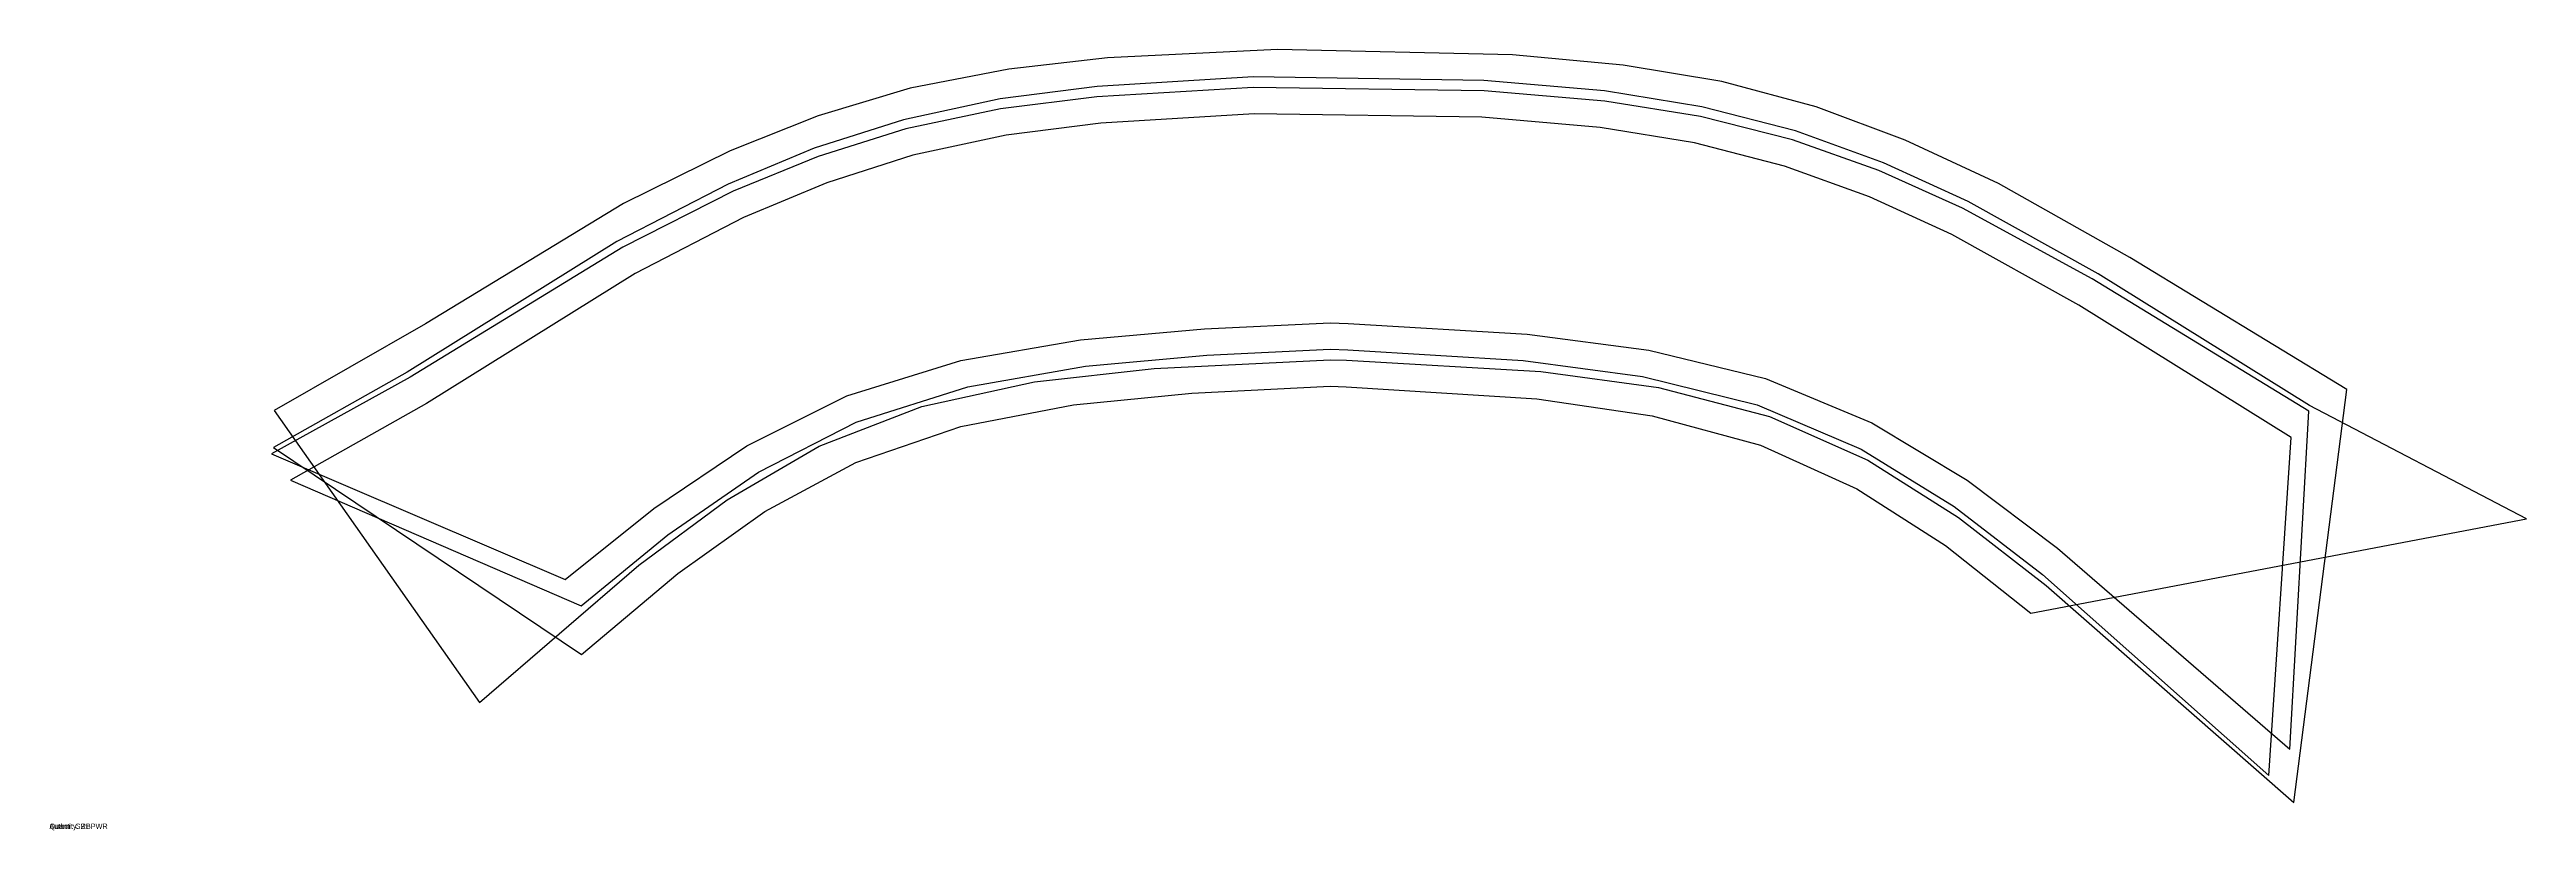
# Model space of a CAD drawing. Header units: millimetres. Extents: x 0 to 3488, y 0 to 1673.
# Drawn here: x 0 to 470.3, y -0.3 to 147.9 of the extents above; entities that cross this region are included whole.
import ezdxf

# ---------------------------------------------------------------- set-up
doc = ezdxf.new("R2010")
doc.units = ezdxf.units.MM

# ---------------------------------------------------------------- blocks, each defined once
blk = doc.blocks.new('NCK_XS')
at = {"layer": '1'}
blk.add_text('Quantity: 2', height=1, dxfattribs=at).set_placement((0, 0))
blk = doc.blocks.new('NCK_S')
at = {"layer": '1'}
blk.add_text('Quantity: 2', height=1, dxfattribs=at).set_placement((0, 0))
blk = doc.blocks.new('CLR_MAIN_XS')
at = {"layer": '1'}
blk.add_lwpolyline([(246.199725, 83.916137), (282.369903, 81.6156), (304.268829, 78.408935), (324.86074, 72.837402), (343.158119, 64.557983), (359.969352, 53.753174), (376.200088, 40.953247), (470.286865, 58.825073), (429.086441, 80.38269), (388.948303, 105.371094), (364.278938, 119.089721), (348.198631, 126.414184), (331.513275, 132.477173), (313.711349, 137.075683), (295.261775, 140.068359), (272.321498, 142.067261), (228.506649, 142.718872), (198.943222, 140.933471), (180.470024, 138.544922), (162.110961, 134.608276), (145.164382, 129.185791), (128.828788, 122.364013), (107.741882, 111.497803), (67.92871, 86.676636), (42.514068, 72.406494), (100.9915, 33.073608), (119.30207, 48.462768), (135.839874, 60.225097), (153.07196, 69.523193), (173.01361, 76.358276), (194.394126, 80.478149), (216.878459, 82.707886), (243.143441, 84.045532)], close=True, dxfattribs=at)
at = {"layer": '14'}
blk.add_lwpolyline([(246.498527, 90.909668), (279.802585, 88.899048), (302.47084, 85.878662), (324.193771, 80.459961), (343.9645, 72.081543), (361.632217, 61.166015), (378.380783, 48.257324), (421.354553, 10.098755), (425.642089, 74.288696), (385.298782, 99.397705), (361.153526, 112.826172), (345.533042, 119.941528), (329.42057, 125.797241), (312.297431, 130.21997), (294.405414, 133.120971), (271.918846, 135.078735), (228.752056, 135.723144), (199.613811, 133.965698), (181.623825, 131.640747), (163.917251, 127.845337), (147.600059, 122.623291), (131.766265, 116.010254), (111.188903, 105.405273), (71.590423, 80.710693), (45.770965, 66.210327), (100.940933, 42.338379), (117.380081, 55.825561), (134.620147, 67.705566), (153.162513, 77.171509), (174.369331, 83.904785), (196.67686, 87.838257), (219.72245, 89.908569), (243.143427, 91.051758)], close=True, dxfattribs=at)
at = {"layer": '1'}
blk.add_text('Quantity: 2', height=1, dxfattribs=at).set_placement((0, 0))
blk = doc.blocks.new('CLR_MAIN_S')
at = {"layer": '1'}
blk.add_lwpolyline([(246.267257, 88.934457), (283.168941, 86.832051), (305.514668, 83.746403), (326.537431, 78.291567), (345.240847, 70.0085), (362.456092, 59.108757), (379.104568, 46.21067), (426.13414, 5), (436.1507, 83.423957), (394.996388, 108.429643), (370.027872, 122.500757), (352.347711, 130.717029), (335.447807, 137.018423), (317.543295, 141.822442), (298.801758, 144.958211), (277.749089, 146.903472), (233.173152, 147.916246), (200.898571, 146.349353), (182.119261, 144.220086), (163.421169, 140.612335), (145.948074, 135.360776), (129.223458, 128.680042), (108.985376, 118.682644), (71.36969, 95.839645), (42.648734, 79.42166), (81.644873, 23.98211), (111.894702, 50.050462), (128.685438, 62.46355), (146.100176, 72.641239), (165.607138, 80.139127), (187.04343, 84.833937), (209.70401, 87.394893), (243.149241, 89.047132)], close=True, dxfattribs=at)
at = {"layer": '14'}
blk.add_lwpolyline([(246.564725, 95.909668), (280.526568, 93.899048), (303.645773, 90.878662), (325.810384, 85.459961), (346.004914, 77.081543), (364.082292, 66.166015), (381.247815, 53.257324), (425.354553, 15.098755), (428.992772, 79.288696), (387.839778, 104.397705), (363.223685, 117.826172), (347.310712, 124.941528), (330.906082, 130.797241), (313.481521, 135.21997), (295.280622, 138.120971), (272.409442, 140.078735), (228.506766, 140.723144), (198.871124, 138.965698), (180.572039, 136.640747), (162.556837, 132.845337), (145.947661, 127.623291), (129.821458, 121.010254), (108.849602, 110.405273), (68.455953, 85.710693), (42.131909, 71.210327), (97.893713, 47.338379), (114.752099, 60.825561), (132.405083, 72.705566), (151.35826, 82.171509), (173.004136, 88.904785), (195.75841, 92.838257), (219.260197, 94.908569), (243.143427, 96.051758)], close=True, dxfattribs=at)
at = {"layer": '1'}
blk.add_text('Quantity: 2', height=1, dxfattribs=at).set_placement((0, 0))
blk = doc.blocks.new('BP_U_XS')
at = {"layer": '1'}
blk.add_text('Quantity: 2', height=1, dxfattribs=at).set_placement((0, 0))
blk = doc.blocks.new('BP_U_S')
at = {"layer": '1'}
blk.add_text('Quantity: 2', height=1, dxfattribs=at).set_placement((0, 0))
blk = doc.blocks.new('CLR_SECOND_2_XS')
at = {"layer": '1'}
blk.add_text('Quantity: 2', height=1, dxfattribs=at).set_placement((0, 0))
blk = doc.blocks.new('CLR_SECOND_2_S')
at = {"layer": '1'}
blk.add_text('Quantity: 2', height=1, dxfattribs=at).set_placement((0, 0))

msp = doc.modelspace()

# ---------------------------------------------------------------- block references
for name in ['CLR_SECOND_2_XS', 'CLR_SECOND_2_S', 'BP_U_S', 'BP_U_XS', 'CLR_MAIN_S', 'CLR_MAIN_XS', 'NCK_S', 'NCK_XS']:
    msp.add_blockref(name, (0, 0))

# ---------------------------------------------------------------- texts
msp.add_text('Author: GRBPWR', height=1).set_placement((0, 0))

doc.saveas('drawing.dxf')
